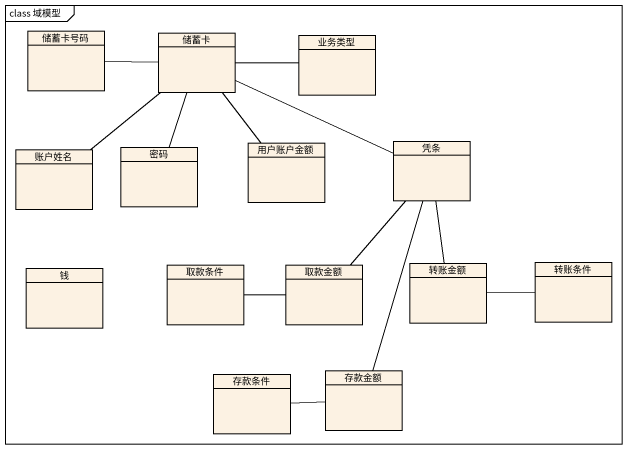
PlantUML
@startuml
mainframe class 域模型
hide circle
hide empty members
class 储蓄卡号码
class 储蓄卡
class 业务类型
class 用户账户金额
class 凭条
class 账户姓名
class 密码
class 钱
class 取款条件
class 取款金额
class 转账金额
class 转账条件
class 存款条件
class 存款金额
储蓄卡号码 -right- 储蓄卡
储蓄卡 -right- 业务类型
储蓄卡 -- 用户账户金额
储蓄卡 -right- 凭条
储蓄卡 -- 密码
凭条 -- 取款金额
账户姓名 -up- 储蓄卡
取款条件 -right- 取款金额
转账金额 -up- 凭条
转账条件 -left- 转账金额
存款条件 -right- 存款金额
存款金额 -up- 凭条
@enduml
